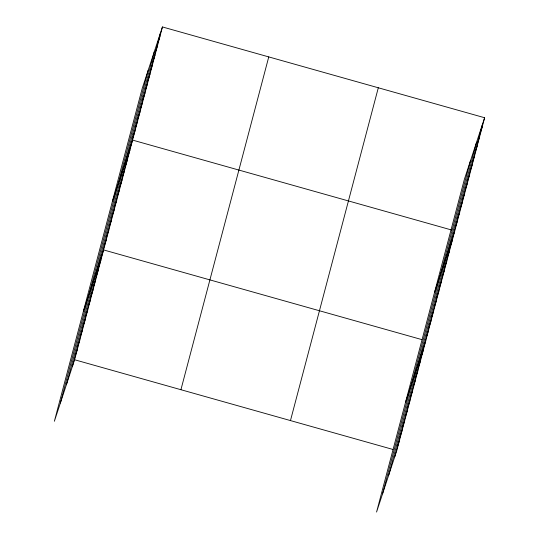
<?xml version="1.0" encoding="UTF-8"?>
<svg xmlns="http://www.w3.org/2000/svg" width="539" height="539" viewBox="0 0 539 539"><rect width="100%" height="100%" fill="white"/><g stroke="black" fill="none" stroke-linecap="round" stroke-linejoin="round"><path stroke-width="0.81" d="M60.368 403.031L148.205 70.232M66.54 384.253L154.376 51.454M72.529 366.028L160.366 33.229M162.434 26.95L142.208 88.457L54.372 421.262L74.598 359.749L162.434 26.95L484.628 117.738L396.792 450.543L376.566 512.05L464.402 179.251L484.628 117.738M180.922 389.71L268.759 56.912M290.467 420.582L378.304 87.783M382.555 493.825L470.399 161.026M388.734 475.048L476.57 142.249M394.723 456.823L482.56 124.024M157.88 42.662L159.948 36.383M155.394 52.088L157.455 45.808M152.901 61.52L154.969 55.241M150.415 70.946L152.476 64.667M147.929 80.378L149.99 74.099M145.436 89.804L147.504 83.525M142.95 99.237L145.011 92.957M140.457 108.662L142.525 102.383M137.971 118.095L140.032 111.816M135.484 127.521L137.546 121.241M132.992 136.953L135.06 130.674M112.348 201.613L132.567 140.1L451.722 230.038M127.871 156.364L129.933 150.085M125.237 166.349L127.298 160.07M122.602 176.334L124.664 170.054M119.961 186.319L122.03 180.039M117.327 196.304L119.395 190.024M114.692 206.289L116.761 200.009M112.058 216.267L114.127 209.988M109.424 226.252L111.485 219.973M106.789 236.237L108.851 229.958M104.155 246.222L106.217 239.943M83.363 311.434L103.582 249.928L421.976 339.644M98.88 266.192L100.948 259.913M96.245 276.177L98.314 269.891M93.611 286.155L95.679 279.876M90.976 296.14L93.045 289.861M88.342 306.125L90.411 299.846M85.708 316.11L87.769 309.831M83.073 326.095L85.135 319.816M80.439 336.08L82.501 329.801M77.805 346.065L79.866 339.779M75.164 356.043L77.232 349.764M480.074 133.45L482.135 127.17M477.588 142.882L479.649 136.603M475.095 152.308L477.163 146.029M472.609 161.74L474.67 155.461M470.116 171.166L472.184 164.887M467.63 180.599L469.691 174.319M465.144 190.024L467.205 183.745M462.651 199.457L464.719 193.178M460.165 208.883L462.226 202.603M457.672 218.315L459.74 212.036M455.185 227.741L457.254 221.462M434.542 292.401L454.761 230.894M450.065 247.158L452.127 240.879M447.424 257.143L449.492 250.864M444.79 267.128L446.858 260.842M442.155 277.107L444.224 270.827M439.521 287.092L441.589 280.812M436.886 297.077L438.948 290.797M434.252 307.062L436.314 300.782M431.618 317.047L433.679 310.767M428.983 327.032L431.045 320.752M426.342 337.016L428.411 330.73M405.55 402.229L425.776 340.715M421.074 356.98L423.142 350.7M418.439 366.965L420.508 360.685M415.805 376.95L417.873 370.67M413.17 386.935L415.232 380.655M410.536 396.92L412.598 390.64M407.902 406.905L409.963 400.618M405.267 416.883L407.329 410.603M402.626 426.868L404.695 420.588M399.992 436.853L402.06 430.573M397.358 446.838L399.426 440.558M74.598 359.749L392.992 449.472"/></g></svg>
